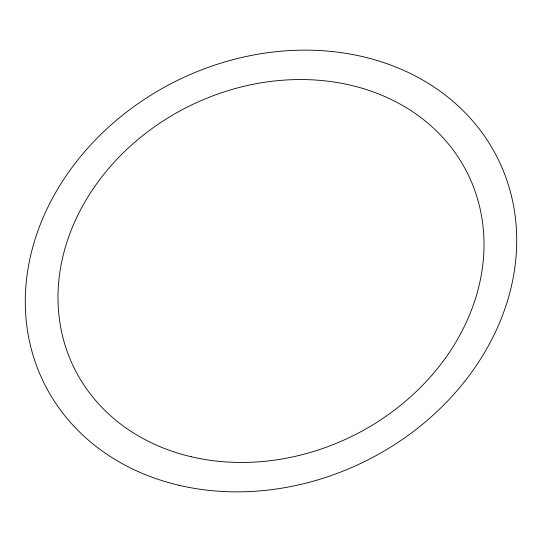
<?xml version="1.0" encoding="UTF-8"?>
<svg xmlns="http://www.w3.org/2000/svg" width="542" height="542" viewBox="0 0 542 542"><rect width="100%" height="100%" fill="white"/><g stroke="black" fill="none" stroke-linecap="round" stroke-linejoin="round"><path stroke-width="0.81" d="M179.05 485.3A253.148 212.308 -26.2 0 0 514.311 210.12A253.148 212.308 -26.2 0 0 119.64 117.58A253.148 212.308 -26.2 0 0 179.05 485.3M191.292 456.771A219.442 184.036 -26.2 0 0 481.919 218.223A219.442 184.036 -26.2 0 0 139.789 138.007A219.442 184.036 -26.2 0 0 191.292 456.771"/></g></svg>
